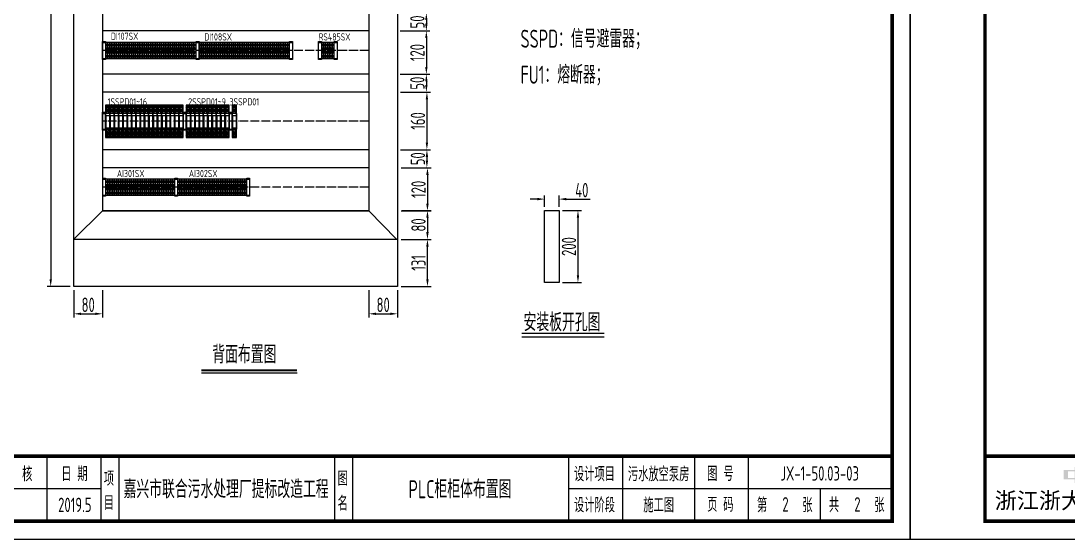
# Model space of a CAD drawing. Header units: millimetres. Extents: x 30557 to 235556, y -116603 to -73383.
# Drawn here: x 132275 to 135185, y -76323 to -74884 of the extents above; entities that cross this region are included whole.
import ezdxf
from ezdxf.enums import TextEntityAlignment as Align

# ---------------------------------------------------------------- set-up
doc = ezdxf.new("R2010")
doc.units = ezdxf.units.MM
doc.linetypes.add('ZWCAD_ISO04W100', pattern=[30.5, 24, -3, 0.5, -3])
doc.layers.add('1', color=3, linetype='Continuous')
doc.layers.add('文本层', color=2, linetype='Continuous')
doc.layers.add('_Drawing', color=7, linetype='Continuous', lineweight=25)
doc.styles.add('supcon', font='sceie.shx', dxfattribs={"width": 0.75, "height": 40, "bigfont": 'sceic.shx'})
doc.styles.add('Title', font='', dxfattribs={"height": 45})
doc.styles.get('Title').set_extended_font_data('SimHei')
doc.dimstyles.new('supcon', dxfattribs={"dimtxt": 20, "dimasz": 20, "dimexe": 10, "dimexo": 10, "dimgap": 5, "dimtad": 1, "dimtoh": 1, "dimdec": 0, "dimzin": 0, "dimdsep": 46, "dimtxsty": 'supcon', "dimcen": 0.09, "dimclrd": 2, "dimclre": 2, "dimclrt": 2, "dimadec": 0, "dimazin": 0, "dimtfac": 1, "dimtdec": 0, "dimtofl": 0, "dimtmove": 0, "dimatfit": 3, "dimfxl": 1, "dimtolj": 1, "dimtzin": 0, "dimarcsym": 0})

# ---------------------------------------------------------------- blocks, each defined once
blk = doc.blocks.new('中控·SUPCON')
at = {"linetype": 'Continuous'}
h = blk.add_hatch(color=2, dxfattribs=at)
h.dxf.hatch_style = 1
h.paths.add_polyline_path([(34, 33), (20, 33), (20, 37), (15, 37), (15, 36), (15, 33), (0, 33), (0, 20), (13, 20), (15, 20), (15, 15), (20, 15), (20, 20), (22, 20), (34, 20)])
h.paths.add_polyline_path([(20, 30), (20, 31), (29, 31), (29, 22), (20, 22)], flags=16)
h.paths.add_polyline_path([(15, 30), (15, 22), (6, 22), (6, 31), (15, 31)], flags=16)
h.paths.add_polyline_path([(47, 32), (49, 32), (49, 35), (47, 35), (47, 37), (41, 37), (41, 35), (38, 35), (38, 32), (41, 32), (41, 25.8), (38, 25), (38, 22), (41, 22.8), (41, 18.3), (39, 17), (39, 15), (47, 16), (47, 24.5), (49, 25), (49, 28), (47, 27.5)])
h.paths.add_polyline_path([(61, 30), (55, 30), (52, 28), (52, 26), (58, 26)])
h.paths.add_polyline_path([(73, 28), (71, 28), (70, 30), (64, 30), (66, 26), (73, 26)])
h.paths.add_polyline_path([(73, 36), (64.6, 36), (64.6, 37), (60.4, 37), (60.4, 36), (52, 36), (52, 32), (56.8, 32), (56.8, 33.1), (68.2, 33.1), (68.2, 32), (73, 32)])
h.paths.add_polyline_path([(66, 22), (73, 22), (73, 24), (52, 24), (52, 22), (60, 22), (60, 17), (52, 17), (52, 15), (74, 15), (74, 17), (66, 17)])
h.paths.add_polyline_path([(82.7, 26.1, 1), (87.6, 26.1, 1)])
h.paths.add_polyline_path([(118, 28), (103.5, 28, -0.414214), (102.5, 29), (102.5, 32, -0.414214), (103.5, 33), (121, 33), (121, 37), (100.5, 37, 0.414214), (97.5, 34), (97.5, 27, 0.414214), (100.5, 24), (115, 24, -0.414214), (116, 23), (116, 20, -0.414214), (115, 19), (97.5, 19), (97.5, 15), (118, 15, 0.414214), (121, 18), (121, 25, 0.414214)])
h.paths.add_polyline_path([(128, 37), (124, 37), (124, 36), (124, 21, 0.414214), (130, 15), (142, 15, 0.414214), (148, 21), (148, 37), (144, 37), (144, 22, -0.414214), (141, 19), (131, 19, -0.414214), (128, 22)])
h.paths.add_polyline_path([(174, 26), (174, 33, 0.414214), (170, 37), (150, 37), (150, 36), (150, 15), (155, 15), (155, 22), (170, 22, 0.414214)])
h.paths.add_polyline_path([(167, 26), (155, 26), (155, 33), (167, 33, -0.414214), (169, 31), (169, 28, -0.414214)], flags=16)
h.paths.add_polyline_path([(201, 19), (185, 19, -0.414214), (181, 23), (181, 29, -0.414214), (185, 33), (201, 33), (201, 37), (183, 37, 0.414214), (177, 31), (177, 21, 0.414214), (183, 15), (201, 15)])
h.paths.add_polyline_path([(229, 21), (229, 31, 0.414214), (223, 37), (210, 37, 0.414214), (204, 31), (204, 21, 0.414214), (210, 15), (223, 15, 0.414214)])
h.paths.add_polyline_path([(207, 23), (207, 29, -0.414214), (211, 33), (222, 33, -0.414214), (226, 29), (226, 23, -0.414214), (222, 19), (211, 19, -0.414214)], flags=16)
h.paths.add_polyline_path([(236, 32.1), (252, 15), (256, 15), (256, 37), (252, 37), (252, 21), (236, 37), (232, 37), (232, 36), (232, 15), (236, 15)])
h = blk.add_hatch(color=2, dxfattribs=at)
h.dxf.hatch_style = 1
h.paths.add_polyline_path([(34, 33), (20, 33), (20, 37), (15, 37), (15, 36), (15, 33), (0, 33), (0, 20), (13, 20), (15, 20), (15, 15), (20, 15), (20, 20), (22, 20), (34, 20)])
h.paths.add_polyline_path([(20, 30), (20, 31), (29, 31), (29, 22), (20, 22)], flags=16)
h.paths.add_polyline_path([(15, 30), (15, 22), (6, 22), (6, 31), (15, 31)], flags=16)
h.paths.add_polyline_path([(47, 32), (49, 32), (49, 35), (47, 35), (47, 37), (41, 37), (41, 35), (38, 35), (38, 32), (41, 32), (41, 25.8), (38, 25), (38, 22), (41, 22.8), (41, 18.3), (39, 17), (39, 15), (47, 16), (47, 24.5), (49, 25), (49, 28), (47, 27.5)])
h.paths.add_polyline_path([(61, 30), (55, 30), (52, 28), (52, 26), (58, 26)])
h.paths.add_polyline_path([(73, 28), (71, 28), (70, 30), (64, 30), (66, 26), (73, 26)])
h.paths.add_polyline_path([(73, 36), (64.6, 36), (64.6, 37), (60.4, 37), (60.4, 36), (52, 36), (52, 32), (56.8, 32), (56.8, 33.1), (68.2, 33.1), (68.2, 32), (73, 32)])
h.paths.add_polyline_path([(66, 22), (73, 22), (73, 24), (52, 24), (52, 22), (60, 22), (60, 17), (52, 17), (52, 15), (74, 15), (74, 17), (66, 17)])
h.paths.add_polyline_path([(82.7, 26.1, 1), (87.6, 26.1, 1)])
h.paths.add_polyline_path([(118, 28), (103.5, 28, -0.414214), (102.5, 29), (102.5, 32, -0.414214), (103.5, 33), (121, 33), (121, 37), (100.5, 37, 0.414214), (97.5, 34), (97.5, 27, 0.414214), (100.5, 24), (115, 24, -0.414214), (116, 23), (116, 20, -0.414214), (115, 19), (97.5, 19), (97.5, 15), (118, 15, 0.414214), (121, 18), (121, 25, 0.414214)])
h.paths.add_polyline_path([(128, 37), (124, 37), (124, 36), (124, 21, 0.414214), (130, 15), (142, 15, 0.414214), (148, 21), (148, 37), (144, 37), (144, 22, -0.414214), (141, 19), (131, 19, -0.414214), (128, 22)])
h.paths.add_polyline_path([(174, 26), (174, 33, 0.414214), (170, 37), (150, 37), (150, 36), (150, 15), (155, 15), (155, 22), (170, 22, 0.414214)])
h.paths.add_polyline_path([(167, 26), (155, 26), (155, 33), (167, 33, -0.414214), (169, 31), (169, 28, -0.414214)], flags=16)
h.paths.add_polyline_path([(201, 19), (185, 19, -0.414214), (181, 23), (181, 29, -0.414214), (185, 33), (201, 33), (201, 37), (183, 37, 0.414214), (177, 31), (177, 21, 0.414214), (183, 15), (201, 15)])
h.paths.add_polyline_path([(229, 21), (229, 31, 0.414214), (223, 37), (210, 37, 0.414214), (204, 31), (204, 21, 0.414214), (210, 15), (223, 15, 0.414214)])
h.paths.add_polyline_path([(207, 23), (207, 29, -0.414214), (211, 33), (222, 33, -0.414214), (226, 29), (226, 23, -0.414214), (222, 19), (211, 19, -0.414214)], flags=16)
h.paths.add_polyline_path([(236, 32.1), (252, 15), (256, 15), (256, 37), (252, 37), (252, 21), (236, 37), (232, 37), (232, 36), (232, 15), (236, 15)])
h = blk.add_hatch(color=2, dxfattribs=at)
h.dxf.hatch_style = 1
h.paths.add_polyline_path([(34, 33), (20, 33), (20, 37), (15, 37), (15, 36), (15, 33), (0, 33), (0, 20), (13, 20), (15, 20), (15, 15), (20, 15), (20, 20), (22, 20), (34, 20)])
h.paths.add_polyline_path([(20, 30), (20, 31), (29, 31), (29, 22), (20, 22)], flags=16)
h.paths.add_polyline_path([(15, 30), (15, 22), (6, 22), (6, 31), (15, 31)], flags=16)
h.paths.add_polyline_path([(47, 32), (49, 32), (49, 35), (47, 35), (47, 37), (41, 37), (41, 35), (38, 35), (38, 32), (41, 32), (41, 25.8), (38, 25), (38, 22), (41, 22.8), (41, 18.3), (39, 17), (39, 15), (47, 16), (47, 24.5), (49, 25), (49, 28), (47, 27.5)])
h.paths.add_polyline_path([(61, 30), (55, 30), (52, 28), (52, 26), (58, 26)])
h.paths.add_polyline_path([(73, 28), (71, 28), (70, 30), (64, 30), (66, 26), (73, 26)])
h.paths.add_polyline_path([(73, 36), (64.6, 36), (64.6, 37), (60.4, 37), (60.4, 36), (52, 36), (52, 32), (56.8, 32), (56.8, 33.1), (68.2, 33.1), (68.2, 32), (73, 32)])
h.paths.add_polyline_path([(66, 22), (73, 22), (73, 24), (52, 24), (52, 22), (60, 22), (60, 17), (52, 17), (52, 15), (74, 15), (74, 17), (66, 17)])
h.paths.add_polyline_path([(82.7, 26.1, 1), (87.6, 26.1, 1)])
h.paths.add_polyline_path([(118, 28), (103.5, 28, -0.414214), (102.5, 29), (102.5, 32, -0.414214), (103.5, 33), (121, 33), (121, 37), (100.5, 37, 0.414214), (97.5, 34), (97.5, 27, 0.414214), (100.5, 24), (115, 24, -0.414214), (116, 23), (116, 20, -0.414214), (115, 19), (97.5, 19), (97.5, 15), (118, 15, 0.414214), (121, 18), (121, 25, 0.414214)])
h.paths.add_polyline_path([(128, 37), (124, 37), (124, 36), (124, 21, 0.414214), (130, 15), (142, 15, 0.414214), (148, 21), (148, 37), (144, 37), (144, 22, -0.414214), (141, 19), (131, 19, -0.414214), (128, 22)])
h.paths.add_polyline_path([(174, 26), (174, 33, 0.414214), (170, 37), (150, 37), (150, 36), (150, 15), (155, 15), (155, 22), (170, 22, 0.414214)])
h.paths.add_polyline_path([(167, 26), (155, 26), (155, 33), (167, 33, -0.414214), (169, 31), (169, 28, -0.414214)], flags=16)
h.paths.add_polyline_path([(201, 19), (185, 19, -0.414214), (181, 23), (181, 29, -0.414214), (185, 33), (201, 33), (201, 37), (183, 37, 0.414214), (177, 31), (177, 21, 0.414214), (183, 15), (201, 15)])
h.paths.add_polyline_path([(229, 21), (229, 31, 0.414214), (223, 37), (210, 37, 0.414214), (204, 31), (204, 21, 0.414214), (210, 15), (223, 15, 0.414214)])
h.paths.add_polyline_path([(207, 23), (207, 29, -0.414214), (211, 33), (222, 33, -0.414214), (226, 29), (226, 23, -0.414214), (222, 19), (211, 19, -0.414214)], flags=16)
h.paths.add_polyline_path([(236, 32.1), (252, 15), (256, 15), (256, 37), (252, 37), (252, 21), (236, 37), (232, 37), (232, 36), (232, 15), (236, 15)])
h = blk.add_hatch(color=2, dxfattribs=at)
h.dxf.hatch_style = 1
h.paths.add_polyline_path([(34, 33), (20, 33), (20, 37), (15, 37), (15, 36), (15, 33), (0, 33), (0, 20), (13, 20), (15, 20), (15, 15), (20, 15), (20, 20), (22, 20), (34, 20)])
h.paths.add_polyline_path([(20, 30), (20, 31), (29, 31), (29, 22), (20, 22)], flags=16)
h.paths.add_polyline_path([(15, 30), (15, 22), (6, 22), (6, 31), (15, 31)], flags=16)
h.paths.add_polyline_path([(47, 32), (49, 32), (49, 35), (47, 35), (47, 37), (41, 37), (41, 35), (38, 35), (38, 32), (41, 32), (41, 25.8), (38, 25), (38, 22), (41, 22.8), (41, 18.3), (39, 17), (39, 15), (47, 16), (47, 24.5), (49, 25), (49, 28), (47, 27.5)])
h.paths.add_polyline_path([(61, 30), (55, 30), (52, 28), (52, 26), (58, 26)])
h.paths.add_polyline_path([(73, 28), (71, 28), (70, 30), (64, 30), (66, 26), (73, 26)])
h.paths.add_polyline_path([(73, 36), (64.6, 36), (64.6, 37), (60.4, 37), (60.4, 36), (52, 36), (52, 32), (56.8, 32), (56.8, 33.1), (68.2, 33.1), (68.2, 32), (73, 32)])
h.paths.add_polyline_path([(66, 22), (73, 22), (73, 24), (52, 24), (52, 22), (60, 22), (60, 17), (52, 17), (52, 15), (74, 15), (74, 17), (66, 17)])
h.paths.add_polyline_path([(82.7, 26.1, 1), (87.6, 26.1, 1)])
h.paths.add_polyline_path([(118, 28), (103.5, 28, -0.414214), (102.5, 29), (102.5, 32, -0.414214), (103.5, 33), (121, 33), (121, 37), (100.5, 37, 0.414214), (97.5, 34), (97.5, 27, 0.414214), (100.5, 24), (115, 24, -0.414214), (116, 23), (116, 20, -0.414214), (115, 19), (97.5, 19), (97.5, 15), (118, 15, 0.414214), (121, 18), (121, 25, 0.414214)])
h.paths.add_polyline_path([(128, 37), (124, 37), (124, 36), (124, 21, 0.414214), (130, 15), (142, 15, 0.414214), (148, 21), (148, 37), (144, 37), (144, 22, -0.414214), (141, 19), (131, 19, -0.414214), (128, 22)])
h.paths.add_polyline_path([(174, 26), (174, 33, 0.414214), (170, 37), (150, 37), (150, 36), (150, 15), (155, 15), (155, 22), (170, 22, 0.414214)])
h.paths.add_polyline_path([(167, 26), (155, 26), (155, 33), (167, 33, -0.414214), (169, 31), (169, 28, -0.414214)], flags=16)
h.paths.add_polyline_path([(201, 19), (185, 19, -0.414214), (181, 23), (181, 29, -0.414214), (185, 33), (201, 33), (201, 37), (183, 37, 0.414214), (177, 31), (177, 21, 0.414214), (183, 15), (201, 15)])
h.paths.add_polyline_path([(229, 21), (229, 31, 0.414214), (223, 37), (210, 37, 0.414214), (204, 31), (204, 21, 0.414214), (210, 15), (223, 15, 0.414214)])
h.paths.add_polyline_path([(207, 23), (207, 29, -0.414214), (211, 33), (222, 33, -0.414214), (226, 29), (226, 23, -0.414214), (222, 19), (211, 19, -0.414214)], flags=16)
h.paths.add_polyline_path([(236, 32.1), (252, 15), (256, 15), (256, 37), (252, 37), (252, 21), (236, 37), (232, 37), (232, 36), (232, 15), (236, 15)])
h = blk.add_hatch(color=2, dxfattribs=at)
h.dxf.hatch_style = 1
h.paths.add_polyline_path([(34, 33), (20, 33), (20, 37), (15, 37), (15, 36), (15, 33), (0, 33), (0, 20), (13, 20), (15, 20), (15, 15), (20, 15), (20, 20), (22, 20), (34, 20)])
h.paths.add_polyline_path([(20, 30), (20, 31), (29, 31), (29, 22), (20, 22)], flags=16)
h.paths.add_polyline_path([(15, 30), (15, 22), (6, 22), (6, 31), (15, 31)], flags=16)
h.paths.add_polyline_path([(47, 32), (49, 32), (49, 35), (47, 35), (47, 37), (41, 37), (41, 35), (38, 35), (38, 32), (41, 32), (41, 25.8), (38, 25), (38, 22), (41, 22.8), (41, 18.3), (39, 17), (39, 15), (47, 16), (47, 24.5), (49, 25), (49, 28), (47, 27.5)])
h.paths.add_polyline_path([(61, 30), (55, 30), (52, 28), (52, 26), (58, 26)])
h.paths.add_polyline_path([(73, 28), (71, 28), (70, 30), (64, 30), (66, 26), (73, 26)])
h.paths.add_polyline_path([(73, 36), (64.6, 36), (64.6, 37), (60.4, 37), (60.4, 36), (52, 36), (52, 32), (56.8, 32), (56.8, 33.1), (68.2, 33.1), (68.2, 32), (73, 32)])
h.paths.add_polyline_path([(66, 22), (73, 22), (73, 24), (52, 24), (52, 22), (60, 22), (60, 17), (52, 17), (52, 15), (74, 15), (74, 17), (66, 17)])
h.paths.add_polyline_path([(82.7, 26.1, 1), (87.6, 26.1, 1)])
h.paths.add_polyline_path([(118, 28), (103.5, 28, -0.414214), (102.5, 29), (102.5, 32, -0.414214), (103.5, 33), (121, 33), (121, 37), (100.5, 37, 0.414214), (97.5, 34), (97.5, 27, 0.414214), (100.5, 24), (115, 24, -0.414214), (116, 23), (116, 20, -0.414214), (115, 19), (97.5, 19), (97.5, 15), (118, 15, 0.414214), (121, 18), (121, 25, 0.414214)])
h.paths.add_polyline_path([(128, 37), (124, 37), (124, 36), (124, 21, 0.414214), (130, 15), (142, 15, 0.414214), (148, 21), (148, 37), (144, 37), (144, 22, -0.414214), (141, 19), (131, 19, -0.414214), (128, 22)])
h.paths.add_polyline_path([(174, 26), (174, 33, 0.414214), (170, 37), (150, 37), (150, 36), (150, 15), (155, 15), (155, 22), (170, 22, 0.414214)])
h.paths.add_polyline_path([(167, 26), (155, 26), (155, 33), (167, 33, -0.414214), (169, 31), (169, 28, -0.414214)], flags=16)
h.paths.add_polyline_path([(201, 19), (185, 19, -0.414214), (181, 23), (181, 29, -0.414214), (185, 33), (201, 33), (201, 37), (183, 37, 0.414214), (177, 31), (177, 21, 0.414214), (183, 15), (201, 15)])
h.paths.add_polyline_path([(229, 21), (229, 31, 0.414214), (223, 37), (210, 37, 0.414214), (204, 31), (204, 21, 0.414214), (210, 15), (223, 15, 0.414214)])
h.paths.add_polyline_path([(207, 23), (207, 29, -0.414214), (211, 33), (222, 33, -0.414214), (226, 29), (226, 23, -0.414214), (222, 19), (211, 19, -0.414214)], flags=16)
h.paths.add_polyline_path([(236, 32.1), (252, 15), (256, 15), (256, 37), (252, 37), (252, 21), (236, 37), (232, 37), (232, 36), (232, 15), (236, 15)])
h = blk.add_hatch(color=2, dxfattribs=at)
h.dxf.hatch_style = 1
h.paths.add_polyline_path([(34, 33), (20, 33), (20, 37), (15, 37), (15, 36), (15, 33), (0, 33), (0, 20), (13, 20), (15, 20), (15, 15), (20, 15), (20, 20), (22, 20), (34, 20)])
h.paths.add_polyline_path([(20, 30), (20, 31), (29, 31), (29, 22), (20, 22)], flags=16)
h.paths.add_polyline_path([(15, 30), (15, 22), (6, 22), (6, 31), (15, 31)], flags=16)
h.paths.add_polyline_path([(47, 32), (49, 32), (49, 35), (47, 35), (47, 37), (41, 37), (41, 35), (38, 35), (38, 32), (41, 32), (41, 25.8), (38, 25), (38, 22), (41, 22.8), (41, 18.3), (39, 17), (39, 15), (47, 16), (47, 24.5), (49, 25), (49, 28), (47, 27.5)])
h.paths.add_polyline_path([(61, 30), (55, 30), (52, 28), (52, 26), (58, 26)])
h.paths.add_polyline_path([(73, 28), (71, 28), (70, 30), (64, 30), (66, 26), (73, 26)])
h.paths.add_polyline_path([(73, 36), (64.6, 36), (64.6, 37), (60.4, 37), (60.4, 36), (52, 36), (52, 32), (56.8, 32), (56.8, 33.1), (68.2, 33.1), (68.2, 32), (73, 32)])
h.paths.add_polyline_path([(66, 22), (73, 22), (73, 24), (52, 24), (52, 22), (60, 22), (60, 17), (52, 17), (52, 15), (74, 15), (74, 17), (66, 17)])
h.paths.add_polyline_path([(82.7, 26.1, 1), (87.6, 26.1, 1)])
h.paths.add_polyline_path([(118, 28), (103.5, 28, -0.414214), (102.5, 29), (102.5, 32, -0.414214), (103.5, 33), (121, 33), (121, 37), (100.5, 37, 0.414214), (97.5, 34), (97.5, 27, 0.414214), (100.5, 24), (115, 24, -0.414214), (116, 23), (116, 20, -0.414214), (115, 19), (97.5, 19), (97.5, 15), (118, 15, 0.414214), (121, 18), (121, 25, 0.414214)])
h.paths.add_polyline_path([(128, 37), (124, 37), (124, 36), (124, 21, 0.414214), (130, 15), (142, 15, 0.414214), (148, 21), (148, 37), (144, 37), (144, 22, -0.414214), (141, 19), (131, 19, -0.414214), (128, 22)])
h.paths.add_polyline_path([(174, 26), (174, 33, 0.414214), (170, 37), (150, 37), (150, 36), (150, 15), (155, 15), (155, 22), (170, 22, 0.414214)])
h.paths.add_polyline_path([(167, 26), (155, 26), (155, 33), (167, 33, -0.414214), (169, 31), (169, 28, -0.414214)], flags=16)
h.paths.add_polyline_path([(201, 19), (185, 19, -0.414214), (181, 23), (181, 29, -0.414214), (185, 33), (201, 33), (201, 37), (183, 37, 0.414214), (177, 31), (177, 21, 0.414214), (183, 15), (201, 15)])
h.paths.add_polyline_path([(229, 21), (229, 31, 0.414214), (223, 37), (210, 37, 0.414214), (204, 31), (204, 21, 0.414214), (210, 15), (223, 15, 0.414214)])
h.paths.add_polyline_path([(207, 23), (207, 29, -0.414214), (211, 33), (222, 33, -0.414214), (226, 29), (226, 23, -0.414214), (222, 19), (211, 19, -0.414214)], flags=16)
h.paths.add_polyline_path([(236, 32.1), (252, 15), (256, 15), (256, 37), (252, 37), (252, 21), (236, 37), (232, 37), (232, 36), (232, 15), (236, 15)])
blk = doc.blocks.new('supcon图框')
at = {"linetype": 'Continuous'}
for p, q in [((1987.7, 4361.7), (1987.7, 1421.7)), ((6145.7, 1421.7), (6145.7, 4361.7)), ((1987.7, 1421.7), (6145.7, 1421.7))]:
    blk.add_line(p, q, dxfattribs=at)
for p, q in [((3745.7, 1651.7), (3745.7, 1471.7)), ((3895.7, 1651.7), (3895.7, 1471.7)), ((3945.7, 1651.7), (3945.7, 1471.7)), ((4545.7, 1651.7), (4545.7, 1471.7)), ((4595.7, 1651.7), (4595.7, 1471.7)), ((5195.7, 1651.7), (5195.7, 1471.7)), ((5345.7, 1651.7), (5345.7, 1471.7)), ((5545.7, 1651.7), (5545.7, 1471.7)), ((5695.7, 1651.7), (5695.7, 1471.7)), ((3145.7, 1561.7), (3895.7, 1561.7)), ((5195.7, 1561.7), (6095.7, 1561.7)), ((5895.7, 1561.7), (5895.7, 1471.7))]:
    blk.add_line(p, q)
at = {"linetype": 'Continuous', "const_width": 10}
blk.add_lwpolyline([(2195.7, 4311.7), (6095.7, 4311.7), (6095.7, 1471.7), (2195.7, 1471.7)], close=True, dxfattribs=at)
blk.add_lwpolyline([(2195.7, 1651.7), (6095.7, 1651.7)], dxfattribs=at)
at = {"linetype": 'Continuous', "xscale": 2, "yscale": 2, "zscale": 2}
blk.add_blockref('中控·SUPCON', (2414.6, 1547.7), dxfattribs=at)
at = {"style": 'supcon', "width": 0.75}
for s, p in [('审    核', (3644.5, 1604.2)), ('日 期', (3822.5, 1604.2)), ('项', (3918.2, 1590.7)), ('图', (4568.2, 1590.7)), ('设计项目', (5268, 1604.2)), ('图 号', (5618, 1604.2)), ('目', (3918.2, 1522.9)), ('名', (4568.2, 1522.9)), ('设计阶段', (5268, 1518.1)), ('施工图', (5446.5, 1518.1)), ('页 码', (5618, 1518.1)), ('第      张', (5797, 1518.1)), ('共      张', (5997, 1518.1))]:
    blk.add_text(s, height=40, dxfattribs=at).set_placement(p, align=Align.MIDDLE)
at = {"style": 'Title'}
blk.add_text('浙江浙大中控信息技术有限公司', height=45, dxfattribs=at).set_placement((2222.8, 1506.2))
blk = doc.blocks.new('*D135')
at = {"color": 2, "lineweight": -2}
for p, q in [((133780.4, -75410.5), (133833, -75410.5)), ((133823, -75430.5), (133823, -75590.5)), ((133780.4, -75610.5), (133833, -75610.5))]:
    blk.add_line(p, q, dxfattribs=at)
at = {"color": 2}
for points in [[(133826.4, -75430.5), (133819.7, -75430.5), (133823, -75410.5)], [(133819.7, -75590.5), (133826.4, -75590.5), (133823, -75610.5)]]:
    blk.add_solid(points, dxfattribs=at)
at = {"layer": 'DEFPOINTS', "color": 0}
for p in [(133770.4, -75410.5), (133770.4, -75610.5), (133823, -75610.5)]:
    blk.add_point(p, dxfattribs=at)
at = {"color": 2, "insert": (133798, -75510.5), "char_height": 40, "attachment_point": 5, "rotation": 90, "style": 'supcon'}
blk.add_mtext('\\A1;200', dxfattribs=at)
blk = doc.blocks.new('*D136')
at = {"color": 2, "lineweight": -2}
for p, q in [((133710.4, -75378.7), (133690.4, -75378.7)), ((133730.4, -75400.5), (133730.4, -75368.7)), ((133770.4, -75400.5), (133770.4, -75368.7)), ((133790.4, -75378.7), (133856.9, -75378.7))]:
    blk.add_line(p, q, dxfattribs=at)
at = {"color": 2}
for points in [[(133710.4, -75382), (133710.4, -75375.4), (133730.4, -75378.7)], [(133790.4, -75375.4), (133790.4, -75382), (133770.4, -75378.7)]]:
    blk.add_solid(points, dxfattribs=at)
at = {"layer": 'DEFPOINTS', "color": 0}
for p in [(133770.4, -75378.7), (133730.4, -75410.5), (133770.4, -75410.5)]:
    blk.add_point(p, dxfattribs=at)
at = {"color": 2, "insert": (133833.7, -75353.7), "char_height": 40, "attachment_point": 5, "style": 'supcon'}
blk.add_mtext('\\A1;40', dxfattribs=at)
blk = doc.blocks.new('*D486')
at = {"layer": '_Drawing', "color": 2, "linetype": 'Continuous', "lineweight": -2}
for p, q in [((132421.6, -75631.4), (132421.6, -75707.3)), ((132501.6, -75631.5), (132501.6, -75707.3)), ((132441.6, -75697.3), (132481.6, -75697.3))]:
    blk.add_line(p, q, dxfattribs=at)
at = {"layer": '_Drawing', "color": 2}
for points in [[(132441.6, -75694), (132441.6, -75700.6), (132421.6, -75697.3)], [(132481.6, -75700.6), (132481.6, -75694), (132501.6, -75697.3)]]:
    blk.add_solid(points, dxfattribs=at)
at = {"layer": 'DEFPOINTS', "color": 0}
for p in [(132421.6, -75621.4), (132501.6, -75621.5), (132501.6, -75697.3)]:
    blk.add_point(p, dxfattribs=at)
at = {"layer": '_Drawing', "color": 2, "insert": (132461.6, -75672.3), "char_height": 40, "attachment_point": 5, "style": 'supcon'}
blk.add_mtext('\\A1;80', dxfattribs=at)
blk = doc.blocks.new('*D487')
at = {"layer": '_Drawing', "color": 2, "linetype": 'Continuous', "lineweight": -2}
for p, q in [((133241.6, -75631.4), (133241.6, -75707.3)), ((133321.6, -75631.5), (133321.6, -75707.3)), ((133261.6, -75697.3), (133301.6, -75697.3))]:
    blk.add_line(p, q, dxfattribs=at)
at = {"layer": '_Drawing', "color": 2}
for points in [[(133261.6, -75694), (133261.6, -75700.6), (133241.6, -75697.3)], [(133301.6, -75700.6), (133301.6, -75694), (133321.6, -75697.3)]]:
    blk.add_solid(points, dxfattribs=at)
at = {"layer": 'DEFPOINTS', "color": 0}
for p in [(133241.6, -75621.4), (133321.6, -75621.5), (133321.6, -75697.3)]:
    blk.add_point(p, dxfattribs=at)
at = {"layer": '_Drawing', "color": 2, "insert": (133281.6, -75672.3), "char_height": 40, "attachment_point": 5, "style": 'supcon'}
blk.add_mtext('\\A1;80', dxfattribs=at)
blk = doc.blocks.new('*D488')
at = {"layer": '_Drawing', "color": 2, "linetype": 'Continuous', "lineweight": -2}
for p, q in [((132411.5, -73721.5), (132347.4, -73721.5)), ((132357.4, -73741.5), (132357.4, -75601.5)), ((132411.5, -75621.5), (132347.4, -75621.5))]:
    blk.add_line(p, q, dxfattribs=at)
at = {"layer": '_Drawing', "color": 2}
for points in [[(132360.7, -73741.5), (132354.1, -73741.5), (132357.4, -73721.5)], [(132354.1, -75601.5), (132360.7, -75601.5), (132357.4, -75621.5)]]:
    blk.add_solid(points, dxfattribs=at)
at = {"layer": 'DEFPOINTS', "color": 0}
for p in [(132421.5, -73721.5), (132357.4, -75621.5), (132421.5, -75621.5)]:
    blk.add_point(p, dxfattribs=at)
at = {"layer": '_Drawing', "color": 2, "insert": (132332.4, -74671.5), "char_height": 40, "attachment_point": 5, "rotation": 90, "style": 'supcon'}
blk.add_mtext('\\A1;1900', dxfattribs=at)
blk = doc.blocks.new('*D491')
at = {"color": 2, "linetype": 'Continuous', "lineweight": -2}
for p, q in [((133334.7, -75410.6), (133414.7, -75410.6)), ((133404.7, -75430.6), (133404.7, -75470.5)), ((133331.5, -75490.5), (133414.7, -75490.5))]:
    blk.add_line(p, q, dxfattribs=at)
at = {"color": 2}
for points in [[(133408, -75430.6), (133401.3, -75430.6), (133404.7, -75410.6)], [(133401.3, -75470.5), (133408, -75470.5), (133404.7, -75490.5)]]:
    blk.add_solid(points, dxfattribs=at)
at = {"layer": 'DEFPOINTS', "color": 0}
for p in [(133324.7, -75410.6), (133321.5, -75490.5), (133404.7, -75490.5)]:
    blk.add_point(p, dxfattribs=at)
at = {"color": 2, "insert": (133379.7, -75450.5), "char_height": 40, "attachment_point": 5, "rotation": 90, "style": 'supcon'}
blk.add_mtext('\\A1;80', dxfattribs=at)
blk = doc.blocks.new('*D492')
at = {"color": 2, "lineweight": -2}
for p, q in [((133341.5, -75490.5), (133414.7, -75490.5)), ((133404.7, -75601.5), (133404.7, -75510.5)), ((133331.5, -75621.5), (133414.7, -75621.5))]:
    blk.add_line(p, q, dxfattribs=at)
at = {"color": 2}
for points in [[(133408, -75510.5), (133401.3, -75510.5), (133404.7, -75490.5)], [(133401.3, -75601.5), (133408, -75601.5), (133404.7, -75621.5)]]:
    blk.add_solid(points, dxfattribs=at)
at = {"layer": 'DEFPOINTS', "color": 0}
for p in [(133331.5, -75490.5), (133404.7, -75490.5), (133321.5, -75621.5)]:
    blk.add_point(p, dxfattribs=at)
at = {"color": 2, "insert": (133379.7, -75556), "char_height": 40, "attachment_point": 5, "rotation": 90, "style": 'supcon'}
blk.add_mtext('\\A1;131', dxfattribs=at)
blk = doc.blocks.new('SAKDU2.5')
at = {"color": 253}
for p, q in [((516132.1, 339835.7), (516138.1, 339835.7)), ((516132.1, 339832.2), (516138.1, 339832.2)), ((516132.1, 339821.4), (516138.1, 339821.4)), ((516132.1, 339815.4), (516138.1, 339815.4)), ((516132.1, 339804.7), (516138.1, 339804.7)), ((516133.4, 339824.8), (516136.8, 339824.8)), ((516133.4, 339824.5), (516136.8, 339824.5)), ((516133.4, 339812.3), (516136.8, 339812.3)), ((516133.4, 339812), (516136.8, 339812)), ((516132.1, 339801.2), (516138.1, 339801.2))]:
    blk.add_line(p, q, dxfattribs=at)
at = {"color": 253, "lineweight": -3}
blk.add_lwpolyline([(516132.1, 339796.2), (516138.1, 339796.2), (516138.1, 339840.7), (516132.1, 339840.7)], close=True, dxfattribs=at)
at = {"color": 253}
for centre, radius in [((516135.1, 339824.7), 2), ((516135.1, 339812.2), 2), ((516135.1, 339824.7), 1.7), ((516135.1, 339812.2), 1.7)]:
    blk.add_circle(centre, radius, dxfattribs=at)
blk = doc.blocks.new('8端子块')
for p in [(-500909.9, -336987.3), (-500903.9, -336987.3), (-500897.9, -336987.3), (-500891.9, -336987.3), (-500885.9, -336987.3), (-500879.9, -336987.3), (-500873.9, -336987.3), (-500867.9, -336987.3)]:
    blk.add_blockref('SAKDU2.5', p)
blk = doc.blocks.new('固定块')
for p, q in [((516096.3, 339845.1), (516104.3, 339845.1)), ((516096.3, 339795.1), (516096.3, 339845.1)), ((516096.3, 339842.1), (516104.3, 339842.1)), ((516104.3, 339845.1), (516104.3, 339795.1)), ((516096.3, 339798.1), (516104.3, 339798.1)), ((516104.3, 339795.1), (516096.3, 339795.1))]:
    blk.add_line(p, q)
blk = doc.blocks.new('*D511')
at = {"color": 2, "lineweight": -2}
for p, q in [((133330, -75081.6), (133413.1, -75081.6)), ((133403.1, -75101.6), (133403.1, -75221.6)), ((133330, -75241.6), (133413.1, -75241.6))]:
    blk.add_line(p, q, dxfattribs=at)
at = {"color": 2}
for points in [[(133406.4, -75101.6), (133399.8, -75101.6), (133403.1, -75081.6)], [(133399.8, -75221.6), (133406.4, -75221.6), (133403.1, -75241.6)]]:
    blk.add_solid(points, dxfattribs=at)
at = {"layer": 'DEFPOINTS', "color": 0}
for p in [(133320, -75081.6), (133320, -75241.6), (133403.1, -75241.6)]:
    blk.add_point(p, dxfattribs=at)
at = {"color": 2, "insert": (133378.1, -75161.6), "char_height": 40, "attachment_point": 5, "rotation": 90, "style": 'supcon'}
blk.add_mtext('\\A1;160', dxfattribs=at)
blk = doc.blocks.new('避雷器安装图')
at = {"linetype": 'ByBlock'}
for p, q in [((859366.22, -3477026.95, -209.31), (859366.22, -3477022.65, -209.31)), ((859366.32, -3477022.55, -209.31), (859367.32, -3477022.55, -209.31)), ((859367.42, -3477022.65, -209.31), (859367.42, -3477026.95, -209.31)), ((859366.34, -3477023.32, -209.31), (859366.34, -3477026.58, -209.31)), ((859367.42, -3477023.32, -209.31), (859366.34, -3477023.32, -209.31)), ((859367.32, -3477027.05, -209.31), (859366.32, -3477027.05, -209.31)), ((859366.34, -3477026.58, -209.31), (859367.42, -3477026.58, -209.31))]:
    blk.add_line(p, q, dxfattribs=at)
for centre, start, end in [((859366.32, -3477022.65, -209.31), 90, 180), ((859367.32, -3477022.65, -209.31), 360, 90), ((859366.32, -3477026.95, -209.31), 180, 270), ((859367.32, -3477026.95, -209.31), 270, 0)]:
    blk.add_arc(centre, 0.1, start, end, dxfattribs=at)
blk = doc.blocks.new('信号避雷器尺寸图')
at = {"linetype": 'ByBlock'}
for p, q in [((859330.84, -3479276.47), (859329.64, -3479276.47)), ((859329.64, -3479276.47), (859329.64, -3479285.47)), ((859329.64, -3479276.77), (859330.84, -3479276.77)), ((859329.64, -3479277.58), (859330.84, -3479277.58)), ((859329.64, -3479277.88), (859330.84, -3479277.88)), ((859329.71, -3479277.09), (859330.12, -3479277.09)), ((859329.71, -3479277.17), (859330.12, -3479277.17)), ((859329.71, -3479278.2), (859330.12, -3479278.2)), ((859329.71, -3479278.28), (859330.12, -3479278.28)), ((859330.77, -3479277.09), (859330.36, -3479277.09)), ((859330.77, -3479277.17), (859330.36, -3479277.17)), ((859330.77, -3479278.2), (859330.36, -3479278.2)), ((859330.77, -3479278.28), (859330.36, -3479278.28)), ((859330.84, -3479285.47), (859330.84, -3479276.47)), ((859329.64, -3479284.05), (859330.84, -3479284.05)), ((859329.71, -3479283.65), (859330.12, -3479283.65)), ((859329.71, -3479283.73), (859330.12, -3479283.73)), ((859330.77, -3479283.65), (859330.36, -3479283.65)), ((859330.77, -3479283.73), (859330.36, -3479283.73)), ((859329.64, -3479284.35), (859330.84, -3479284.35)), ((859329.64, -3479285.17), (859330.84, -3479285.17)), ((859329.64, -3479285.47), (859330.84, -3479285.47)), ((859329.71, -3479284.76), (859330.12, -3479284.76)), ((859329.71, -3479284.84), (859330.12, -3479284.84)), ((859330.77, -3479284.76), (859330.36, -3479284.76)), ((859330.77, -3479284.84), (859330.36, -3479284.84))]:
    blk.add_line(p, q, dxfattribs=at)
for centre in [(859329.92, -3479277.13), (859329.92, -3479278.24), (859330.57, -3479277.13), (859330.57, -3479278.24), (859329.92, -3479283.69), (859330.57, -3479283.69), (859329.92, -3479284.8), (859330.57, -3479284.8)]:
    blk.add_circle(centre, 0.206, dxfattribs=at)
blk.add_blockref('避雷器安装图', (-36.58, -2256.16, 209.31), dxfattribs=at)
blk = doc.blocks.new('*D512')
at = {"color": 2, "linetype": 'Continuous', "lineweight": -2}
for p, q in [((133333.1, -75241.6), (133413.1, -75241.6)), ((133403.1, -75261.6), (133403.1, -75271.6)), ((133333.1, -75291.6), (133413.1, -75291.6))]:
    blk.add_line(p, q, dxfattribs=at)
at = {"color": 2}
for points in [[(133406.4, -75261.6), (133399.8, -75261.6), (133403.1, -75241.6)], [(133399.8, -75271.6), (133406.4, -75271.6), (133403.1, -75291.6)]]:
    blk.add_solid(points, dxfattribs=at)
at = {"layer": 'DEFPOINTS', "color": 0}
for p in [(133323.1, -75241.6), (133323.1, -75291.6), (133403.1, -75291.6)]:
    blk.add_point(p, dxfattribs=at)
at = {"color": 2, "insert": (133378.1, -75266.6), "char_height": 40, "attachment_point": 5, "rotation": 90, "style": 'supcon'}
blk.add_mtext('\\A1;50', dxfattribs=at)
blk = doc.blocks.new('*D523')
at = {"color": 2, "linetype": 'Continuous', "lineweight": -2}
for p, q in [((133331.6, -74861.6), (133411.6, -74861.6)), ((133401.6, -74881.6), (133401.6, -74891.6)), ((133331.6, -74911.6), (133411.6, -74911.6))]:
    blk.add_line(p, q, dxfattribs=at)
at = {"color": 2}
for points in [[(133404.9, -74881.6), (133398.2, -74881.6), (133401.6, -74861.6)], [(133398.2, -74891.6), (133404.9, -74891.6), (133401.6, -74911.6)]]:
    blk.add_solid(points, dxfattribs=at)
at = {"layer": 'DEFPOINTS', "color": 0}
for p in [(133321.6, -74861.6), (133321.6, -74911.6), (133401.6, -74911.6)]:
    blk.add_point(p, dxfattribs=at)
at = {"color": 2, "insert": (133376.6, -74886.6), "char_height": 40, "attachment_point": 5, "rotation": 90, "style": 'supcon'}
blk.add_mtext('\\A1;50', dxfattribs=at)
blk = doc.blocks.new('*D524')
at = {"color": 2, "lineweight": -2}
for p, q in [((133328.5, -74911.6), (133411.6, -74911.6)), ((133401.6, -74931.6), (133401.6, -75011.6)), ((133328.5, -75031.6), (133411.6, -75031.6))]:
    blk.add_line(p, q, dxfattribs=at)
at = {"color": 2}
for points in [[(133404.9, -74931.6), (133398.2, -74931.6), (133401.6, -74911.6)], [(133398.2, -75011.6), (133404.9, -75011.6), (133401.6, -75031.6)]]:
    blk.add_solid(points, dxfattribs=at)
at = {"layer": 'DEFPOINTS', "color": 0}
for p in [(133318.5, -74911.6), (133318.5, -75031.6), (133401.6, -75031.6)]:
    blk.add_point(p, dxfattribs=at)
at = {"color": 2, "insert": (133376.6, -74971.6), "char_height": 40, "attachment_point": 5, "rotation": 90, "style": 'supcon'}
blk.add_mtext('\\A1;120', dxfattribs=at)
blk = doc.blocks.new('*D525')
at = {"color": 2, "linetype": 'Continuous', "lineweight": -2}
for p, q in [((133331.6, -75031.6), (133411.6, -75031.6)), ((133401.6, -75051.6), (133401.6, -75061.6)), ((133331.6, -75081.6), (133411.6, -75081.6))]:
    blk.add_line(p, q, dxfattribs=at)
at = {"color": 2}
for points in [[(133404.9, -75051.6), (133398.2, -75051.6), (133401.6, -75031.6)], [(133398.2, -75061.6), (133404.9, -75061.6), (133401.6, -75081.6)]]:
    blk.add_solid(points, dxfattribs=at)
at = {"layer": 'DEFPOINTS', "color": 0}
for p in [(133321.6, -75031.6), (133321.6, -75081.6), (133401.6, -75081.6)]:
    blk.add_point(p, dxfattribs=at)
at = {"color": 2, "insert": (133376.6, -75056.6), "char_height": 40, "attachment_point": 5, "rotation": 90, "style": 'supcon'}
blk.add_mtext('\\A1;50', dxfattribs=at)
blk = doc.blocks.new('*D526')
at = {"color": 2, "lineweight": -2}
for p, q in [((133331.6, -75291.6), (133414.7, -75291.6)), ((133404.7, -75311.6), (133404.7, -75391.6)), ((133331.6, -75411.6), (133414.7, -75411.6))]:
    blk.add_line(p, q, dxfattribs=at)
at = {"color": 2}
for points in [[(133408, -75311.6), (133401.3, -75311.6), (133404.7, -75291.6)], [(133401.3, -75391.6), (133408, -75391.6), (133404.7, -75411.6)]]:
    blk.add_solid(points, dxfattribs=at)
at = {"layer": 'DEFPOINTS', "color": 0}
for p in [(133321.6, -75291.6), (133321.6, -75411.6), (133404.7, -75411.6)]:
    blk.add_point(p, dxfattribs=at)
at = {"color": 2, "insert": (133379.7, -75351.6), "char_height": 40, "attachment_point": 5, "rotation": 90, "style": 'supcon'}
blk.add_mtext('\\A1;120', dxfattribs=at)

msp = doc.modelspace()

# ---------------------------------------------------------------- linework, layer by layer
at = {"lineweight": -3}
for p, q in [((133241.5, -74911.5), (132501.6, -74911.5)), ((133241.5, -75031.5), (132501.6, -75031.5)), ((133241.5, -75081.5), (132501.6, -75081.5)), ((133241.5, -75241.5), (132501.6, -75241.5)), ((133241.5, -75291.5), (132501.6, -75291.5)), ((133241.5, -75411.5), (132501.6, -75411.5))]:
    msp.add_line(p, q, dxfattribs=at)
at = {"color": 4, "linetype": 'ZWCAD_ISO04W100', "lineweight": -3}
for p, q in [((133241.5, -74965.8), (132501.6, -74965.8)), ((133241.5, -75162.6), (132501.6, -75162.6)), ((133241.5, -75345.8), (132501.6, -75345.8))]:
    msp.add_line(p, q, dxfattribs=at)
for p, q in [((132501.5, -75411.5), (132421.6, -75490.3)), ((132501.5, -75411.5), (133241.5, -75411.5)), ((133241.5, -75411.5), (133318.4, -75490.3)), ((132421.6, -75490.3), (133321.5, -75490.3)), ((133666.9, -75761.5), (133896.3, -75761.5))]:
    msp.add_line(p, q)
msp.add_lwpolyline([(133730.4, -75410.5), (133770.4, -75410.5), (133770.4, -75610.5), (133730.4, -75610.5)], close=True)
at = {"const_width": 4}
msp.add_lwpolyline([(133666.9, -75751.5), (133896.4, -75751.5)], dxfattribs=at)
at = {"layer": '_Drawing', "color": 1}
for p, q in [((132421.5, -75621.5), (132421.5, -73721.5)), ((133321.5, -73721.5), (133321.5, -75621.5)), ((133321.5, -75621.5), (132421.5, -75621.5))]:
    msp.add_line(p, q, dxfattribs=at)
at = {"layer": '_Drawing'}
for p, q in [((132501.5, -73801.5), (132501.5, -75411.5)), ((132776.5, -75861.4), (133042.1, -75861.4))]:
    msp.add_line(p, q, dxfattribs=at)
at = {"layer": '_Drawing', "lineweight": -3}
msp.add_line((133241.5, -73801.5), (133241.5, -75411.5), dxfattribs=at)
at = {"layer": '_Drawing', "const_width": 6}
msp.add_lwpolyline([(132776.5, -75854.2), (133042.1, -75854.2)], dxfattribs=at)

# ---------------------------------------------------------------- block references
for name, p in [('supcon图框', (128600.9, -77744.7)), ('supcon图框', (132758.9, -77744.7)), ('固定块', (-383594.7, -414786)), ('8端子块', (117287.3, -77796.9)), ('8端子块', (117335.3, -77796.9)), ('8端子块', (117383.3, -77796.9)), ('8端子块', (117431.3, -77796.9)), ('8端子块', (117479.3, -77796.9)), ('SAKDU2.5', (-383382.6, -414784.3)), ('SAKDU2.5', (-383376.6, -414784.3)), ('固定块', (-383334.7, -414786)), ('固定块', (-383334.7, -414786)), ('8端子块', (117547.3, -77796.9)), ('8端子块', (117595.3, -77796.9)), ('8端子块', (117643.3, -77796.9)), ('8端子块', (117691.3, -77796.9)), ('8端子块', (117739.3, -77796.9)), ('SAKDU2.5', (-383122.6, -414784.3)), ('SAKDU2.5', (-383116.6, -414784.3)), ('固定块', (-383074.7, -414786)), ('固定块', (-382994.6, -414786)), ('SAKDU2.5', (-383022.4, -414784.3)), ('SAKDU2.5', (-383016.4, -414784.3)), ('SAKDU2.5', (-383010.4, -414784.3)), ('SAKDU2.5', (-383004.4, -414784.3)), ('SAKDU2.5', (-382998.4, -414784.3)), ('SAKDU2.5', (-382992.4, -414784.3)), ('固定块', (-382950.6, -414786)), ('固定块', (-383594.7, -414982.7)), ('固定块', (-383370.7, -414982.7)), ('固定块', (-383242.7, -414982.7)), ('固定块', (-383594.2, -415165.7)), ('8端子块', (117287.8, -78176.7)), ('8端子块', (117335.8, -78176.7)), ('8端子块', (117383.8, -78176.7)), ('8端子块', (117431.8, -78176.7)), ('固定块', (-383394.2, -415165.7)), ('8端子块', (117487.8, -78176.7)), ('8端子块', (117535.8, -78176.7)), ('8端子块', (117583.8, -78176.7)), ('8端子块', (117631.8, -78176.7)), ('固定块', (-383194.2, -415165.7))]:
    msp.add_blockref(name, p)
at = {"linetype": 'ByBlock', "xscale": 10, "yscale": 10, "zscale": 10}
for p in [(-8460786.8, 34717647.1), (-8460774.8, 34717647.1), (-8460762.8, 34717647.1), (-8460750.8, 34717647.1), (-8460738.8, 34717647.1), (-8460726.8, 34717647.1), (-8460714.8, 34717647.1), (-8460702.8, 34717647.1), (-8460690.8, 34717647.1), (-8460678.8, 34717647.1), (-8460666.8, 34717647.1), (-8460654.8, 34717647.1), (-8460642.8, 34717647.1), (-8460630.8, 34717647.1), (-8460618.8, 34717647.1), (-8460606.8, 34717647.1), (-8460594.8, 34717647.1), (-8460582.8, 34717647.1), (-8460562.8, 34717647.1), (-8460550.8, 34717647.1), (-8460538.8, 34717647.1), (-8460526.8, 34717647.1), (-8460514.8, 34717647.1), (-8460502.8, 34717647.1), (-8460490.8, 34717647.1), (-8460478.8, 34717647.1), (-8460466.8, 34717647.1), (-8460454.8, 34717647.1), (-8460434.8, 34717647.1)]:
    msp.add_blockref('信号避雷器尺寸图', p, dxfattribs=at)

# ---------------------------------------------------------------- texts
at = {"color": 3, "style": 'supcon', "width": 0.75}
for s, p in [('污水放空泵房', (134047.3, -76140.5)), ('2019.5', (132424.4, -76228))]:
    msp.add_text(s, height=40, dxfattribs=at).set_placement(p, align=Align.MIDDLE)
at = {"layer": '1', "color": 3, "style": 'supcon', "width": 0.75}
for s, p in [('DI107SX', (132524.8, -74936.3)), ('DI108SX', (132784.3, -74938.2)), ('RS485SX', (133102.1, -74938.2)), ('1SSPD01~16', (132515.6, -75118.4)), ('2SSPD01~9', (132739.6, -75118.4)), ('3SSPD01', (132854.4, -75118.4)), ('AI301SX', (132541.5, -75317.7)), ('AI302SX', (132741.5, -75317.7))]:
    msp.add_text(s, height=20, dxfattribs=at).set_placement(p)
at = {"layer": '1', "color": 7, "style": 'supcon', "width": 0.75}
msp.add_text('安装板开孔图', height=50, dxfattribs=at).set_placement((133671.8, -75745.8))
at = {"layer": '_Drawing', "color": 7, "style": 'supcon', "width": 0.75}
msp.add_text('背面布置图', height=50, dxfattribs=at).set_placement((132806.5, -75835.2))
at = {"layer": '_Drawing', "color": 3, "style": 'supcon', "width": 0.75}
for s, height, p in [('JX-1-50.03-03', 40, (134495.1, -76140.5)), ('嘉兴市联合污水处理厂提标改造工程', 50, (132844.9, -76181.9)), ('PLC柜柜体布置图', 50, (133494.9, -76181.9)), ('2', 40, (134399.9, -76226.6)), ('2', 40, (134599.9, -76226.6))]:
    msp.add_text(s, height=height, dxfattribs=at).set_placement(p, align=Align.MIDDLE)
at = {"layer": '文本层', "color": 7, "style": 'supcon', "width": 0.75}
for s, p in [('SSPD：信号避雷器；', (133663.4, -74958.2)), ('FU1：熔断器；', (133663.4, -75058.2))]:
    msp.add_text(s, height=50, dxfattribs=at).set_placement(p)

# ---------------------------------------------------------------- dimensions: what is measured, and where the dimension line sits
at = {"linetype": 'Continuous'}
for base, p1, p2, picture, middle in [((133401.6, -74911.6), (133321.6, -74861.6), (133321.6, -74911.6), '*D523', (133401.6, -74886.6)), ((133401.6, -75081.6), (133321.6, -75031.6), (133321.6, -75081.6), '*D525', (133401.6, -75056.6)), ((133403.1, -75291.6), (133323.1, -75241.6), (133323.1, -75291.6), '*D512', (133403.1, -75266.6)), ((133404.7, -75490.5), (133324.7, -75410.6), (133321.5, -75490.5), '*D491', (133404.7, -75450.5))]:
    dim = msp.add_linear_dim(base=base, p1=p1, p2=p2, angle=90, dimstyle='supcon', dxfattribs=at)
    dim.commit()
    dim.dimension.update_dxf_attribs({"geometry": picture, "text_midpoint": middle, "dimtype": 160})
at = {"color": 1}
for base, p1, p2, picture, middle in [((133401.6, -75031.6), (133318.5, -74911.6), (133318.5, -75031.6), '*D524', (133376.6, -74971.6)), ((133403.1, -75241.6), (133320, -75081.6), (133320, -75241.6), '*D511', (133378.1, -75161.6)), ((133404.7, -75411.6), (133321.6, -75291.6), (133321.6, -75411.6), '*D526', (133379.7, -75351.6))]:
    dim = msp.add_linear_dim(base=base, p1=p1, p2=p2, angle=90, dimstyle='supcon', dxfattribs=at)
    dim.commit()
    dim.dimension.update_dxf_attribs({"geometry": picture, "text_midpoint": middle})
dim = msp.add_linear_dim(base=(133770.4, -75378.7), p1=(133730.4, -75410.5), p2=(133770.4, -75410.5), dimstyle='supcon')
dim.commit()
dim.dimension.update_dxf_attribs({"geometry": '*D136', "text_midpoint": (133833.7, -75353.7)})
for base, p1, p2, picture, middle in [((133823, -75610.5), (133770.4, -75410.5), (133770.4, -75610.5), '*D135', (133798, -75510.5)), ((133404.7, -75490.5), (133321.5, -75621.5), (133331.5, -75490.5), '*D492', (133379.7, -75556))]:
    dim = msp.add_linear_dim(base=base, p1=p1, p2=p2, angle=90, dimstyle='supcon')
    dim.commit()
    dim.dimension.update_dxf_attribs({"geometry": picture, "text_midpoint": middle})
at = {"layer": '_Drawing', "linetype": 'Continuous'}
dim = msp.add_linear_dim(base=(132357.4, -75621.5), p1=(132421.5, -73721.5), p2=(132421.5, -75621.5), angle=90, dimstyle='supcon', dxfattribs=at)
dim.commit()
dim.dimension.update_dxf_attribs({"geometry": '*D488', "text_midpoint": (132332.4, -74671.5)})
for base, p1, p2, picture, middle in [((132501.6, -75697.3), (132421.6, -75621.4), (132501.6, -75621.5), '*D486', (132461.6, -75672.3)), ((133321.6, -75697.3), (133241.6, -75621.4), (133321.6, -75621.5), '*D487', (133281.6, -75672.3))]:
    dim = msp.add_linear_dim(base=base, p1=p1, p2=p2, dimstyle='supcon', dxfattribs=at)
    dim.commit()
    dim.dimension.update_dxf_attribs({"geometry": picture, "text_midpoint": middle})

doc.saveas('drawing.dxf')
